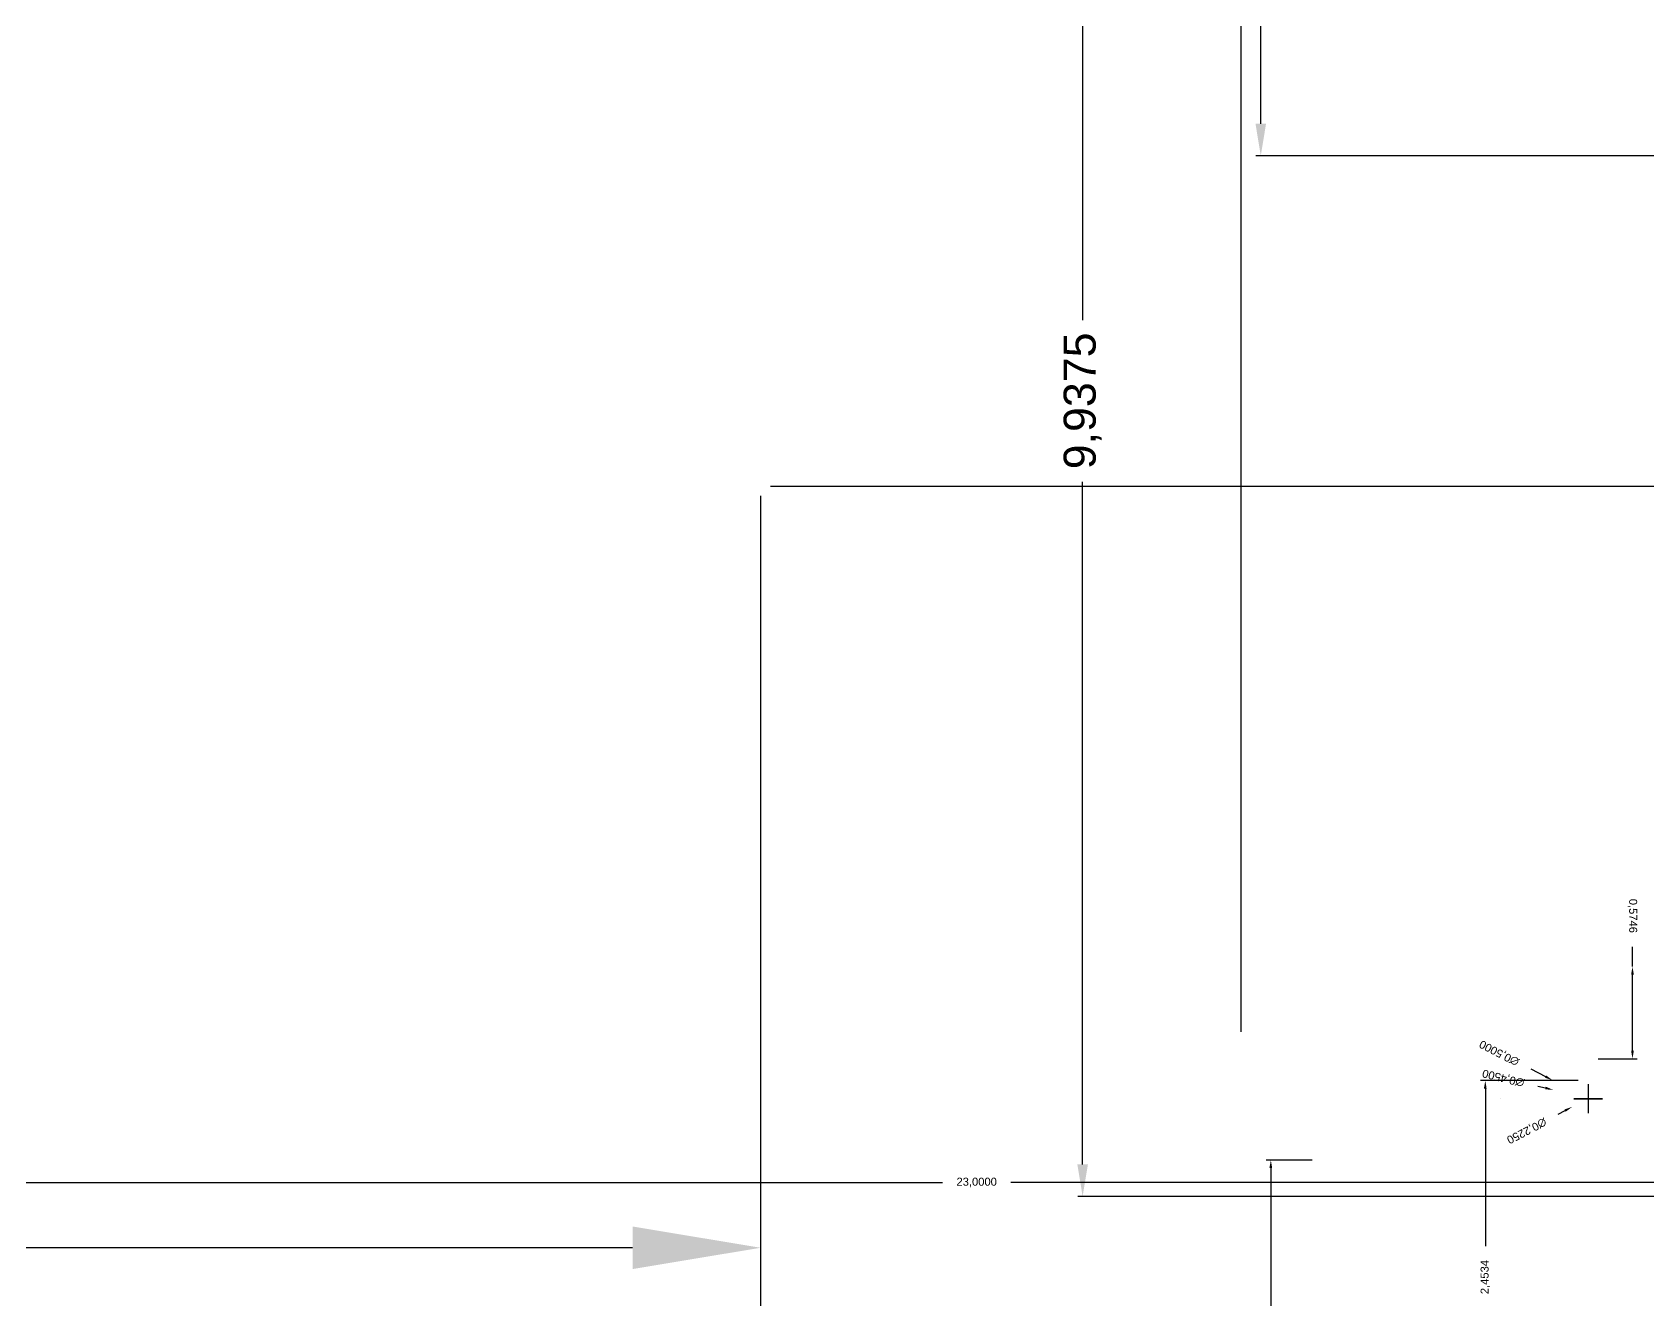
# Model space of a CAD drawing. Header units: millimetres. Extents: x -129 to 171, y -129 to 202.
# Drawn here: x 52.06 to 62.15, y 104.04 to 111.96 of the extents above; entities that cross this region are included whole.
import ezdxf

# ---------------------------------------------------------------- set-up
doc = ezdxf.new("R2010")
doc.units = ezdxf.units.MM
doc.header["$MEASUREMENT"] = 0
for name, color, linetype, plot in [('Dimensiune acoperis', 11, 'Continuous', False), ('Dimensiuni interior_0', 11, 'Continuous', False), ('Dimensiuni interior_1', 11, 'Continuous', False), ('Dimensiuni lift', 11, 'Continuous', False), ('Utilități_1', 130, 'Continuous', False)]:
    doc.layers.add(name, color=color, linetype=linetype, plot=plot)
doc.styles.get("Standard").update_dxf_attribs({"font": 'arial.ttf'})
doc.dimstyles.new('Mici', dxfattribs={"dimtxt": 0.05, "dimasz": 0.05, "dimexe": 0.03, "dimexo": 0.0625, "dimgap": 0.09, "dimtad": 0, "dimdec": 4, "dimzin": 0, "dimtxsty": 'Standard', "dimcen": 0.09, "dimclrd": 1, "dimclre": 1, "dimadec": 0, "dimazin": 0, "dimtfac": 1, "dimtdec": 4, "dimtofl": 0, "dimtmove": 0, "dimatfit": 3, "dimfxl": 1, "dimtolj": 1, "dimtzin": 0, "dimarcsym": 0})
doc.dimstyles.get("Standard").update_dxf_attribs({"dimtxt": 0.18, "dimasz": 0.18, "dimexe": 0.18, "dimexo": 0.0625, "dimgap": 0.09, "dimtad": 0, "dimtih": 1, "dimtoh": 1, "dimdec": 4, "dimzin": 0, "dimdsep": 46, "dimtxsty": 'Standard', "dimcen": 0.09, "dimadec": 0, "dimazin": 0, "dimtfac": 1, "dimtdec": 4, "dimtofl": 0, "dimtmove": 0, "dimatfit": 3, "dimfxl": 1, "dimtolj": 1, "dimtzin": 0, "dimarcsym": 0})

# ---------------------------------------------------------------- blocks, each defined once
blk = doc.blocks.new('*D106')
at = {"layer": 'Defpoints', "color": 0, "transparency": 16777216}
for p in [(52.877, 111.551), (71.877, 111.551), (52.877, 106.793)]:
    blk.add_point(p, dxfattribs=at)
at = {"layer": 'Dimensiuni lift', "color": 1, "lineweight": -2, "transparency": 16777216}
for p, q in [((52.877, 111.489), (52.877, 106.613)), ((71.877, 111.489), (71.877, 106.613)), ((53.677, 106.793), (59.871, 106.793)), ((71.077, 106.793), (64.882, 106.793))]:
    blk.add_line(p, q, dxfattribs=at)
at = {"layer": 'Dimensiuni lift', "color": 1, "transparency": 16777216}
for points in [[(53.677, 106.926), (53.677, 106.66), (52.877, 106.793)], [(71.077, 106.926), (71.077, 106.66), (71.877, 106.793)]]:
    blk.add_solid(points, dxfattribs=at)
at = {"layer": 'Dimensiuni lift', "color": 0, "transparency": 16777216, "insert": (62.377, 106.793), "char_height": 1, "attachment_point": 5}
blk.add_mtext('\\A1;19,0000', dxfattribs=at)
blk = doc.blocks.new('*D107')
at = {"layer": 'Defpoints', "color": 0, "transparency": 16777216}
for p in [(71.877, 130.551), (77.859, 130.551), (71.877, 111.551)]:
    blk.add_point(p, dxfattribs=at)
at = {"layer": 'Dimensiuni lift', "color": 1, "lineweight": -2, "transparency": 16777216}
for p, q in [((71.939, 130.551), (78.039, 130.551)), ((77.859, 129.751), (77.859, 123.557)), ((77.859, 112.351), (77.859, 118.546)), ((71.939, 111.551), (78.039, 111.551))]:
    blk.add_line(p, q, dxfattribs=at)
at = {"layer": 'Dimensiuni lift', "color": 1, "transparency": 16777216}
for points in [[(77.726, 129.751), (77.993, 129.751), (77.859, 130.551)], [(77.726, 112.351), (77.993, 112.351), (77.859, 111.551)]]:
    blk.add_solid(points, dxfattribs=at)
at = {"layer": 'Dimensiuni lift', "color": 0, "transparency": 16777216, "insert": (77.859, 121.051), "char_height": 1, "attachment_point": 5, "rotation": 90}
blk.add_mtext('\\A1;19,0000', dxfattribs=at)
blk = doc.blocks.new('*D271')
at = {"layer": 'Defpoints', "color": 0, "transparency": 16777216}
for p in [(49.877, 111.551), (71.877, 111.551), (49.877, 103.834)]:
    blk.add_point(p, dxfattribs=at)
at = {"layer": 'Dimensiuni lift', "color": 1, "lineweight": -2, "transparency": 16777216}
for p, q in [((49.877, 111.489), (49.877, 103.654)), ((71.877, 111.489), (71.877, 103.654)), ((50.677, 103.834), (58.316, 103.834)), ((71.077, 103.834), (63.438, 103.834))]:
    blk.add_line(p, q, dxfattribs=at)
at = {"layer": 'Dimensiuni lift', "color": 1, "transparency": 16777216}
for points in [[(50.677, 103.967), (50.677, 103.7), (49.877, 103.834)], [(71.077, 103.967), (71.077, 103.7), (71.877, 103.834)]]:
    blk.add_solid(points, dxfattribs=at)
at = {"layer": 'Dimensiuni lift', "color": 0, "transparency": 16777216, "insert": (60.877, 103.834), "char_height": 1, "attachment_point": 5}
blk.add_mtext('\\A1;22,0000', dxfattribs=at)
blk = doc.blocks.new('*D578')
at = {"layer": 'Defpoints', "color": 0, "transparency": 16777216}
for p in [(72.717, 108.551), (73.096, 102.771), (72.717, 102.551), (73.217, 102.551), (72.717, 102.451)]:
    blk.add_point(p, dxfattribs=at)
at = {"layer": 'Dimensiuni interior_1', "color": 1, "lineweight": -2, "transparency": 16777216}
for start, end in [(63.4837, 83.4645), (6.5355, 26.5163)]:
    blk.add_arc((72.717, 102.551), 0.439, start, end, dxfattribs=at)
at = {"layer": 'Dimensiuni interior_1', "color": 1, "transparency": 16777216}
for points in [[(72.766, 102.979), (72.767, 102.995), (72.717, 102.99)], [(73.161, 102.602), (73.144, 102.601), (73.155, 102.551)]]:
    blk.add_solid(points, dxfattribs=at)
at = {"layer": 'Dimensiuni interior_1', "color": 0, "transparency": 16777216, "insert": (73.027, 102.861), "char_height": 0.05, "attachment_point": 5, "rotation": 315}
blk.add_mtext('\\A1;90°', dxfattribs=at)
blk = doc.blocks.new('*D594')
at = {"layer": 'Defpoints', "color": 0, "transparency": 16777216}
for p in [(75.387, 107.341, -0.07), (75.065, 103.681), (75.387, 103.681)]:
    blk.add_point(p, dxfattribs=at)
at = {"layer": 'Dimensiuni interior_1', "color": 1, "lineweight": -2, "transparency": 16777216}
for p, q in [((75.324, 107.341), (75.035, 107.341)), ((75.065, 107.291), (75.065, 105.705)), ((75.065, 103.731), (75.065, 105.318)), ((75.324, 103.681), (75.035, 103.681))]:
    blk.add_line(p, q, dxfattribs=at)
at = {"layer": 'Dimensiuni interior_1', "color": 1, "transparency": 16777216}
for points in [[(75.056, 107.291), (75.073, 107.291), (75.065, 107.341)], [(75.056, 103.731), (75.073, 103.731), (75.065, 103.681)]]:
    blk.add_solid(points, dxfattribs=at)
at = {"layer": 'Dimensiuni interior_1', "color": 0, "transparency": 16777216, "insert": (75.065, 105.511), "char_height": 0.05, "attachment_point": 5, "rotation": 90}
blk.add_mtext('\\A1;3,6600', dxfattribs=at)
blk = doc.blocks.new('*D604')
at = {"layer": 'Defpoints', "color": 0, "transparency": 16777216}
for p in [(76.826, 107.839, -0.005), (77.27, 107.609, -0.015)]:
    blk.add_point(p, dxfattribs=at)
at = {"layer": 'Dimensiuni interior_1', "color": 1, "lineweight": -2, "transparency": 16777216}
for p, q in [((76.689, 107.91), (76.781, 107.862)), ((77.048, 107.814), (77.048, 107.634)), ((77.138, 107.724), (76.958, 107.724))]:
    blk.add_line(p, q, dxfattribs=at)
at = {"layer": 'Dimensiuni interior_1', "color": 1, "transparency": 16777216}
blk.add_solid([(76.778, 107.855), (76.785, 107.869), (76.826, 107.839)], dxfattribs=at)
at = {"layer": 'Dimensiuni interior_1', "color": 0, "transparency": 16777216, "insert": (76.493, 108.012), "char_height": 0.05, "attachment_point": 5, "rotation": 152.6389}
blk.add_mtext('\\A1;∅0,5000', dxfattribs=at)
blk = doc.blocks.new('*D605')
at = {"layer": 'Defpoints', "color": 0, "transparency": 16777216}
for p in [(77.048, 108.549, -0.01), (77.324, 108.549), (77.048, 107.974, -0.01)]:
    blk.add_point(p, dxfattribs=at)
at = {"layer": 'Dimensiuni interior_1', "color": 1, "lineweight": -2, "transparency": 16777216}
for p, q in [((77.324, 108.549), (77.324, 108.672)), ((77.324, 108.024), (77.324, 108.499)), ((77.11, 107.974), (77.354, 107.974))]:
    blk.add_line(p, q, dxfattribs=at)
at = {"layer": 'Dimensiuni interior_1', "color": 1, "transparency": 16777216}
for points in [[(77.333, 108.499), (77.316, 108.499), (77.324, 108.549)], [(77.333, 108.024), (77.316, 108.024), (77.324, 107.974)]]:
    blk.add_solid(points, dxfattribs=at)
at = {"layer": 'Dimensiuni interior_1', "color": 0, "transparency": 16777216, "insert": (77.324, 108.866), "char_height": 0.05, "attachment_point": 5, "rotation": 270}
blk.add_mtext('\\A1;0,5746', dxfattribs=at)
blk = doc.blocks.new('*D610')
at = {"layer": 'Defpoints', "color": 0, "transparency": 16777216}
for p in [(76.83, 107.779, 0.03), (77.266, 107.67, 0.03)]:
    blk.add_point(p, dxfattribs=at)
at = {"layer": 'Dimensiuni interior_1', "color": 1, "lineweight": -2, "transparency": 16777216}
for p, q in [((76.733, 107.803), (76.781, 107.791)), ((77.048, 107.814), (77.048, 107.634)), ((77.138, 107.724), (76.958, 107.724))]:
    blk.add_line(p, q, dxfattribs=at)
at = {"layer": 'Dimensiuni interior_1', "color": 1, "transparency": 16777216}
blk.add_solid([(76.779, 107.783), (76.783, 107.799), (76.83, 107.779)], dxfattribs=at)
at = {"layer": 'Dimensiuni interior_1', "color": 0, "transparency": 16777216, "insert": (76.518, 107.856), "char_height": 0.05, "attachment_point": 5, "rotation": 165.9809}
blk.add_mtext('\\A1;∅0,4500', dxfattribs=at)
blk = doc.blocks.new('*D611')
at = {"layer": 'Defpoints', "color": 0, "transparency": 16777216}
for p in [(77.148, 107.776), (76.948, 107.673)]:
    blk.add_point(p, dxfattribs=at)
at = {"layer": 'Dimensiuni interior_1', "color": 1, "lineweight": -2, "transparency": 16777216}
for p, q in [((77.048, 107.814), (77.048, 107.634)), ((76.958, 107.724), (77.138, 107.724)), ((76.859, 107.627), (76.903, 107.65))]:
    blk.add_line(p, q, dxfattribs=at)
at = {"layer": 'Dimensiuni interior_1', "color": 1, "transparency": 16777216}
blk.add_solid([(76.907, 107.643), (76.9, 107.657), (76.948, 107.673)], dxfattribs=at)
at = {"layer": 'Dimensiuni interior_1', "color": 0, "transparency": 16777216, "insert": (76.662, 107.526), "char_height": 0.05, "attachment_point": 5, "rotation": 207.1906}
blk.add_mtext('\\A1;∅0,2250', dxfattribs=at)
blk = doc.blocks.new('*D614')
at = {"layer": 'Defpoints', "color": 0, "transparency": 16777216}
for p in [(76.405, 107.837), (77.048, 107.837), (77.048, 105.383)]:
    blk.add_point(p, dxfattribs=at)
at = {"layer": 'Dimensiuni interior_1', "color": 1, "lineweight": -2, "transparency": 16777216}
for p, q in [((76.985, 107.837), (76.375, 107.837)), ((76.405, 107.787), (76.405, 106.804)), ((76.405, 105.433), (76.405, 106.416)), ((76.985, 105.383), (76.375, 105.383))]:
    blk.add_line(p, q, dxfattribs=at)
at = {"layer": 'Dimensiuni interior_1', "color": 1, "transparency": 16777216}
for points in [[(76.396, 107.787), (76.413, 107.787), (76.405, 107.837)], [(76.396, 105.433), (76.413, 105.433), (76.405, 105.383)]]:
    blk.add_solid(points, dxfattribs=at)
at = {"layer": 'Dimensiuni interior_1', "color": 0, "transparency": 16777216, "insert": (76.405, 106.61), "char_height": 0.05, "attachment_point": 5, "rotation": 90}
blk.add_mtext('\\A1;2,4534', dxfattribs=at)
blk = doc.blocks.new('*D649')
at = {"layer": 'Defpoints', "color": 0, "transparency": 16777216}
for p in [(75.002, 117.051), (79.877, 117.051), (80.377, 113.614)]:
    blk.add_point(p, dxfattribs=at)
at = {"layer": 'Dimensiuni interior_0', "color": 1, "lineweight": -2, "transparency": 16777216}
for p, q in [((79.814, 117.051), (74.972, 117.051)), ((75.002, 116.851), (75.002, 115.838)), ((75.002, 113.814), (75.002, 114.827)), ((80.314, 113.614), (74.972, 113.614))]:
    blk.add_line(p, q, dxfattribs=at)
at = {"layer": 'Dimensiuni interior_0', "color": 1, "transparency": 16777216}
for points in [[(74.969, 116.851), (75.035, 116.851), (75.002, 117.051)], [(74.969, 113.814), (75.035, 113.814), (75.002, 113.614)]]:
    blk.add_solid(points, dxfattribs=at)
at = {"layer": 'Dimensiuni interior_0', "color": 0, "transparency": 16777216, "insert": (75.002, 115.333), "char_height": 0.2, "attachment_point": 5, "rotation": 90}
blk.add_mtext('\\A1;3,4375', dxfattribs=at)
blk = doc.blocks.new('*D890')
at = {"layer": 'Defpoints', "color": 0, "transparency": 16777216}
for p in [(61.727, 108.551), (84.727, 108.551), (84.727, 107.201)]:
    blk.add_point(p, dxfattribs=at)
at = {"layer": 'Dimensiuni interior_1', "color": 1, "lineweight": -2, "transparency": 16777216}
for p, q in [((61.727, 108.489), (61.727, 107.171)), ((84.727, 108.489), (84.727, 107.171)), ((61.777, 107.201), (73.013, 107.201)), ((84.677, 107.201), (73.44, 107.201))]:
    blk.add_line(p, q, dxfattribs=at)
at = {"layer": 'Dimensiuni interior_1', "color": 1, "transparency": 16777216}
for points in [[(61.777, 107.209), (61.777, 107.193), (61.727, 107.201)], [(84.677, 107.209), (84.677, 107.193), (84.727, 107.201)]]:
    blk.add_solid(points, dxfattribs=at)
at = {"layer": 'Dimensiuni interior_1', "color": 0, "transparency": 16777216, "insert": (73.227, 107.201), "char_height": 0.05, "attachment_point": 5}
blk.add_mtext('\\A1;23,0000', dxfattribs=at)
blk = doc.blocks.new('*D939')
at = {"layer": 'Defpoints', "color": 0, "transparency": 16777216}
for p in [(73.889, 117.051), (79.877, 117.051), (79.877, 107.114)]:
    blk.add_point(p, dxfattribs=at)
at = {"layer": 'Dimensiuni interior_0', "color": 1, "lineweight": -2, "transparency": 16777216}
for p, q in [((79.814, 117.051), (73.859, 117.051)), ((73.889, 116.851), (73.889, 112.588)), ((73.889, 107.314), (73.889, 111.577)), ((79.814, 107.114), (73.859, 107.114))]:
    blk.add_line(p, q, dxfattribs=at)
at = {"layer": 'Dimensiuni interior_0', "color": 1, "transparency": 16777216}
for points in [[(73.856, 116.851), (73.922, 116.851), (73.889, 117.051)], [(73.856, 107.314), (73.922, 107.314), (73.889, 107.114)]]:
    blk.add_solid(points, dxfattribs=at)
at = {"layer": 'Dimensiuni interior_0', "color": 0, "transparency": 16777216, "insert": (73.889, 112.083), "char_height": 0.2, "attachment_point": 5, "rotation": 90}
blk.add_mtext('\\A1;9,9375', dxfattribs=at)
blk = doc.blocks.new('A$Ca0c041a6')
at = {"layer": 'Dimensiune acoperis'}
blk.add_line((39.60137, 48.2494, 30), (39.59982, 25.8903, 30), dxfattribs=at)
at = {"layer": 'Utilități_1', "extrusion": (0, -1, -2.22045e-16)}
blk.add_line((41.22116, 25.47289, 10.95), (41.22116, 25.47289, 10.45), dxfattribs=at)
at = {"layer": 'Dimensiuni interior_0'}
for base, p1, picture, middle in [((38.61222, 34.8, -30), (44.59982, 24.8625, -30), '*D939', (38.61222, 29.83125, -30)), ((39.72525, 34.8, -30), (45.09982, 31.3625, -30), '*D649', (39.72525, 33.08125, -30))]:
    dim = blk.add_linear_dim(base=base, p1=p1, p2=(44.59982, 34.8, -30), angle=90, dimstyle='Mici', override={"dimtxt": 0.2, "dimasz": 0.2}, dxfattribs=at)
    dim.commit()
    dim.dimension.update_dxf_attribs({"geometry": picture, "text_midpoint": middle, "insert": (-35.27669, -82.25133)})
at = {"layer": 'Dimensiuni interior_1'}
dim = blk.add_linear_dim(base=(42.04772, 26.29747, 10.01), p1=(41.77116, 25.72289, 10), p2=(41.77116, 26.29747, 10), angle=270, dimstyle='Mici', override={"dimse2": 1}, dxfattribs=at)
dim.commit()
dim.dimension.update_dxf_attribs({"geometry": '*D605', "text_midpoint": (42.04772, 26.61438, 10.01), "dimtype": 128, "insert": (-35.27669, -82.25133)})
dim = blk.add_linear_dim(base=(49.44982, 24.9497, 13), p1=(26.44982, 26.3, 13), p2=(49.44982, 26.3, 13), dimstyle='Mici', dxfattribs=at)
dim.commit()
dim.dimension.update_dxf_attribs({"geometry": '*D890', "text_midpoint": (37.94982, 24.9497, 13), "insert": (-35.27669, -82.25133)})
dim = blk.add_angular_dim_2l(base=(37.81965, 20.51929), line1=((37.43982, 20.2, 10), (37.43982, 26.3, 10)), line2=((37.43982, 20.3, 10), (37.93982, 20.3, 10)), dimstyle='Mici', dxfattribs=at)
dim.commit()
dim.dimension.update_dxf_attribs({"geometry": '*D578', "text_midpoint": (37.74995, 20.61012, 10), "insert": (-35.27669, -82.25133)})
for p1, p2, picture, middle in [((41.99315, 25.35802, 9.995), (41.54917, 25.58777, 10.005), '*D604', (41.21595, 25.76021, 10.01)), ((41.98946, 25.41839, 11.145), (41.55286, 25.5274, 11.145), '*D610', (41.24152, 25.60514, 11.11498)), ((41.87123, 25.5243, 11.25), (41.67109, 25.42149, 11.25), '*D611', (41.38565, 25.27485, 11.25))]:
    dim = blk.add_diameter_dim_2p(p1=p1, p2=p2, dimstyle='Mici', dxfattribs=at)
    dim.commit()
    dim.dimension.update_dxf_attribs({"geometry": picture, "text_midpoint": middle, "dimtype": 131, "insert": (-35.27669, -82.25133)})
for base, p1, p2, picture, middle in [((41.12809, 25.58538, 12.31294), (41.77116, 23.13197, 12.31294), (41.77116, 25.58538, 12.31294), '*D614', (41.12809, 24.35868, 12.31294)), ((39.78782, 21.43, 10), (40.10982, 25.09, 9.93), (40.10982, 21.43, 10), '*D594', (39.78782, 23.26, 10))]:
    dim = blk.add_linear_dim(base=base, p1=p1, p2=p2, angle=90, dimstyle='Mici', dxfattribs=at)
    dim.commit()
    dim.dimension.update_dxf_attribs({"geometry": picture, "text_midpoint": middle, "insert": (-35.27669, -82.25133)})
at = {"layer": 'Dimensiuni lift'}
dim = blk.add_linear_dim(base=(14.59982, 21.58225, 150), p1=(36.59982, 111.55133, 150), p2=(14.59982, 29.3, 150), dimstyle='Standard', dxfattribs=at)
dim.commit()
dim.dimension.update_dxf_attribs({"geometry": '*D271', "text_midpoint": (25.59982, 21.58225, 150), "insert": (-35.27669, -82.25133)})
dim = blk.add_linear_dim(base=(42.58265, 48.3, 147.81165), p1=(36.59982, 29.3, 147.81165), p2=(36.59982, 48.3, 150), angle=90, dimstyle='Standard', dxfattribs=at)
dim.commit()
dim.dimension.update_dxf_attribs({"geometry": '*D107', "text_midpoint": (42.58265, 38.8, 150), "dimtype": 128, "insert": (-35.27669, -82.25133)})
dim = blk.add_linear_dim(base=(17.59982, 24.54181, 150), p1=(36.59982, 29.3, 150), p2=(17.59982, 29.3, 150), dimstyle='Standard', dxfattribs=at)
dim.commit()
dim.dimension.update_dxf_attribs({"geometry": '*D106', "text_midpoint": (27.09982, 24.54181, 150), "dimtype": 128, "insert": (-35.27669, -82.25133)})

msp = doc.modelspace()

# ---------------------------------------------------------------- block references
msp.add_blockref('A$Ca0c041a6', (20.005, 79.822))

doc.saveas('drawing.dxf')
